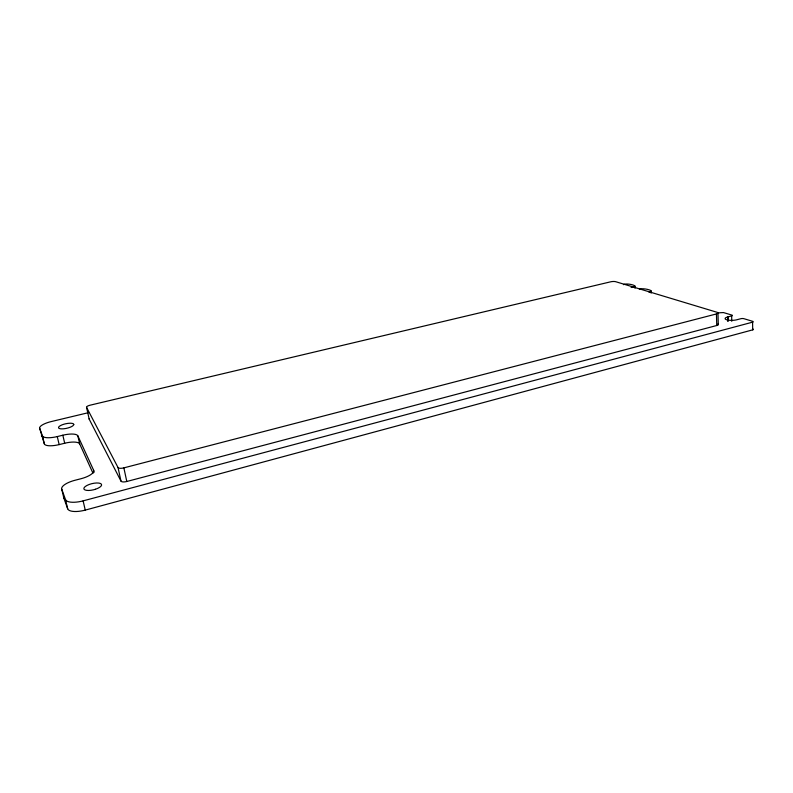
<?xml version="1.0" encoding="UTF-8"?>
<svg xmlns="http://www.w3.org/2000/svg" width="793" height="793" viewBox="0 0 793 793"><rect width="100%" height="100%" fill="white"/><g stroke="black" fill="none" stroke-linecap="round" stroke-linejoin="round"><path stroke-width="1.19" d="M718.21 313.037A12.004 3.271 -2.3 0 0 719.925 312.749L723.474 312.571L731.919 315.099A2.052 0.565 -2 0 1 731.652 315.911L726.913 317.17A7.246 2.022 -2 0 0 726.755 319.807A7.246 2.022 -2 0 0 736.073 319.956L740.91 318.697A2.092 0.585 -1.8 0 1 743.854 318.677L752.726 321.343A2.111 0.595 -1.6 0 1 752.577 322.166L752.696 329.858L85.248 510.107A15.88 5.729 -14 0 1 67.692 508.809L63.876 498.202L61.745 489.212A15.543 5.353 -13.7 0 1 74.849 480.31L81.025 478.714A15.136 5.095 -13.4 0 0 93.584 470.15L77.853 435.853A13.858 4.252 -12.9 0 0 62.825 435.218L57.274 436.576A13.62 4.084 -12.8 0 1 42.455 435.932L39.7 428.339A13.342 3.915 -12.7 0 1 51.248 421.569L88.588 412.638M61.745 489.212L65.522 499.63A15.919 5.62 -13.8 0 0 83.116 500.869L752.577 322.166M716.743 325.507L716.446 313.939A4.183 1.15 -2.3 0 0 717.06 312.293L615.695 281.703A3.588 0.902 -4.1 0 0 610.739 281.793L90.194 405.173A4.391 1.269 -12 0 0 86.556 407.344L89.173 419.11L120.992 481.133A5.125 1.814 -12.9 0 0 126.801 481.49L716.743 325.507A4.173 1.19 -2.1 0 0 717.923 324.059M86.556 407.344L118.038 467.543A5.145 1.764 -12.7 0 0 123.867 467.87L716.446 313.939M39.7 428.339L44.358 443.911A13.58 4.153 -13 0 0 59.158 444.605L64.689 443.237A13.818 4.332 -13 0 1 79.697 443.931L92.989 473.243M639.396 289.376C641.378 287.413 655.167 290.516 650.062 291.705A11.033 2.865 -3.3 0 0 648.952 292.102M623.447 284.657C626.579 282.427 642.132 286.531 631.089 287.462M42.455 435.932L44.358 443.911M65.522 499.63L67.692 508.809M57.274 436.576L59.158 444.605M62.825 435.218L64.689 443.237M83.116 500.869L85.248 510.107M77.853 435.853L79.697 443.931M93.584 470.15L94.07 472.331M118.038 467.543L120.992 481.133M123.867 467.87L126.801 481.49M634.866 286.005L634.975 288.236M651.003 290.853L651.112 293.123M717.972 313.106L718.27 324.654M727.994 316.863L728.093 321.165M727.726 316.942L727.815 321.244M731.652 315.911L731.761 321.284M41.573 436.17A13.303 3.985 -12.9 0 1 41.523 435.545M63.876 498.202A15.503 5.452 -13.8 0 1 63.767 497.34M89.173 419.11A4.371 1.299 -12.2 0 1 89.163 418.763M752.844 329.026A2.111 0.605 -1.5 0 1 752.696 329.858M73.769 424.424L73.66 424.929A7.801 2.32 -12.6 0 1 65.948 428.458A7.801 2.32 -12.6 0 1 58.563 427.873A7.801 2.32 -12.6 0 1 64.074 424.176L65.591 423.789A7.801 2.32 -12.6 0 1 73.769 424.424M95.378 489.281L93.604 489.787A9.1 3.182 -13.5 0 1 84.108 489.301L83.86 488.696A9.1 3.182 -13.5 0 1 91.621 483.72A9.1 3.182 -13.5 0 1 101.415 484.216A9.1 3.182 -13.5 0 1 95.378 489.281"/></g></svg>
